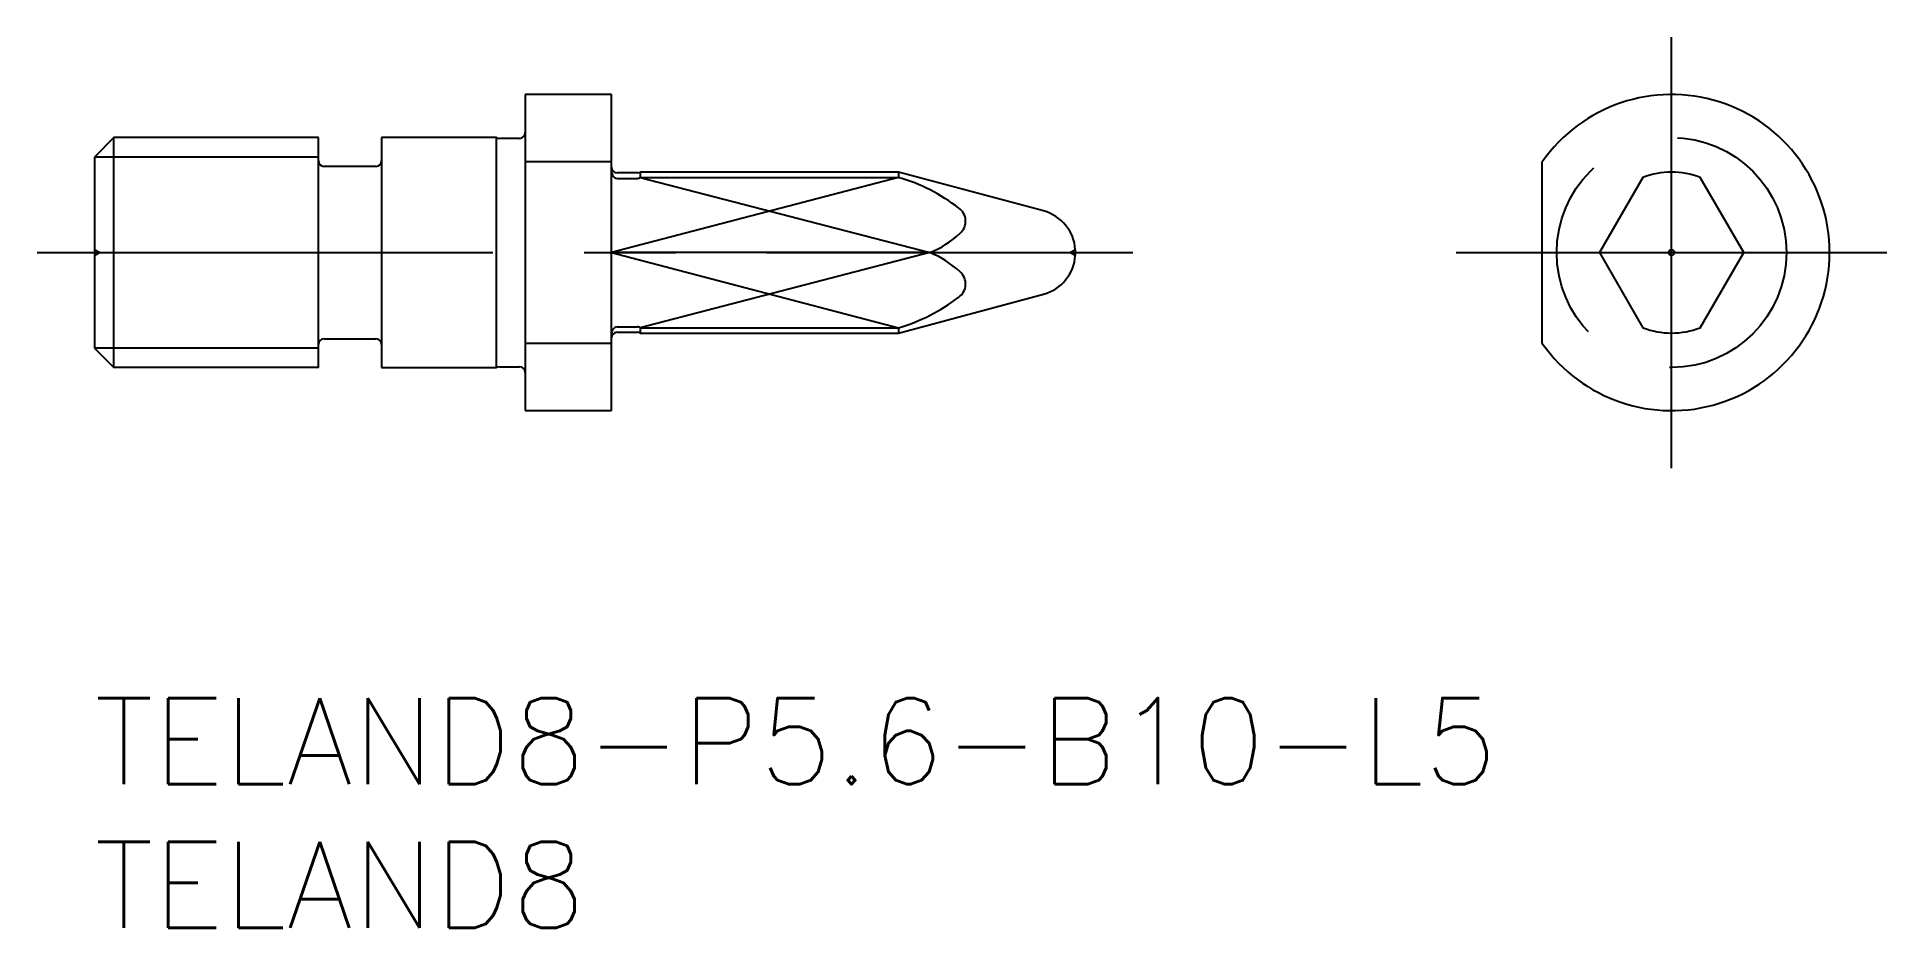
# Model space of a CAD drawing. Extents: x -2 to 62.4, y -8 to 23.
import ezdxf

# ---------------------------------------------------------------- set-up
doc = ezdxf.new("R2010")
doc.units = 0
doc.header["$LTSCALE"] = 0.5
doc.linetypes.add('CENTER', pattern=[50.8, 31.75, -6.35, 6.35, -6.35])
doc.linetypes.add('DASHED', pattern=[19.05, 12.7, -6.35])
for name, color, linetype in [('MSM_CENTER', 1, 'CENTER'), ('MSM_CONTINUOUS', 7, 'CONTINUOUS'), ('MSM_DASHED', 4, 'DASHED'), ('MSM_NARROW', 5, 'CONTINUOUS'), ('MSM_PART_NUMBER', 7, 'CONTINUOUS')]:
    doc.layers.add(name, color=color, linetype=linetype)
doc.styles.get("Standard").update_dxf_attribs({"font": 'txt.shx', "height": 0.5, "bigfont": 'bigfont.shx'})

# ---------------------------------------------------------------- blocks, each defined once
blk = doc.blocks.new('*U22')
at = {"layer": 'MSM_PART_NUMBER'}
blk.add_text('TELAND8-P5.6-B10-L5', height=3, dxfattribs=at).set_placement((0, -3))
blk = doc.blocks.new('*U23')
at = {"layer": 'MSM_PART_NUMBER'}
blk.add_text('TELAND8', height=3, dxfattribs=at).set_placement((0, -8))

msp = doc.modelspace()

# ---------------------------------------------------------------- linework, layer by layer
at = {"layer": 'MSM_CENTER'}
for p, q in [((54.91, 8), (54.91, 23)), ((-2, 15.5), (36.151, 15.5)), ((47.41, 15.5), (62.41, 15.5))]:
    msp.add_line(p, q, dxfattribs=at)
at = {"layer": 'MSM_CONTINUOUS'}
for p, q in [((18, 21), (15, 21)), ((15, 21), (15, 10)), ((18, 10), (18, 21)), ((0.676, 19.5), (0, 18.823)), ((7.8, 19.5), (0.676, 19.5)), ((0.676, 11.5), (0.676, 19.5)), ((7.8, 11.5), (7.8, 19.5)), ((14, 19.5), (10, 19.5)), ((10, 19.5), (10, 11.5)), ((14, 11.5), (14, 19.5)), ((14.8, 19.475), (14.097, 19.475)), ((0, 18.823), (0, 12.177)), ((9.8, 18.5), (8, 18.5)), ((18, 18.662), (15, 18.662)), ((18.903, 18.275), (18.2, 18.275)), ((18.2, 18.081), (18.903, 18.081)), ((28, 18.3), (19, 18.3)), ((19, 18.3), (19, 18.115)), ((19, 18.115), (28, 18.115)), ((33.042, 16.949), (28, 18.3)), ((28, 18.3), (28, 18.115)), ((50.41, 12.338), (50.41, 18.662)), ((53.91, 18.115), (52.4, 15.5)), ((57.42, 15.5), (55.91, 18.115)), ((29.082, 15.5), (18, 15.5)), ((34.151, 15.402), (34.151, 15.598)), ((52.4, 15.5), (53.91, 12.885)), ((55.91, 12.885), (57.42, 15.5)), ((28, 12.7), (33.042, 14.051)), ((18.2, 12.919), (18.903, 12.919)), ((19, 12.885), (28, 12.885)), ((19, 12.885), (19, 12.7)), ((28, 12.885), (28, 12.7)), ((8, 12.5), (9.8, 12.5)), ((18, 12.338), (15, 12.338)), ((18.2, 12.725), (18.903, 12.725)), ((19, 12.7), (28, 12.7)), ((0, 12.177), (0.676, 11.5)), ((7.8, 11.5), (0.676, 11.5)), ((10, 11.5), (14, 11.5)), ((14.097, 11.525), (14.8, 11.525)), ((15, 10), (18, 10))]:
    msp.add_line(p, q, dxfattribs=at)
msp.add_circle((54.91, 15.5), 0.0982, dxfattribs=at)
for centre, radius, start, end in [((54.91, 15.5), 5.5, 215.0968, 144.9032), ((14.097, 19.675), 0.2, 241.04498, 270), ((14.8, 19.675), 0.2, 270, 0), ((8, 18.7), 0.2, 180, 270), ((9.8, 18.7), 0.2, 270, 0), ((18.2, 18.475), 0.2, 180, 270), ((18.302, 18.344), 0.302, 179.59195, 210.08556), ((18.216, 18.274), 0.194, 204.94464, 265.13304), ((18.903, 18.475), 0.2, 270, 298.95502), ((18.901, 18.24), 0.159, 270.82781, 308.48543), ((26.168, 11.919), 6.461, 52.56522, 73.53111), ((54.91, 15.5), 2.8, 69.07517, 110.92483), ((29.772, 16.594), 0.559, 311.24619, 54.63139), ((32.654, 15.5), 1.5, 3.7555, 75), ((27.845, 18.613), 3.35, 291.68332, 313.26575), ((27.845, 12.387), 3.35, 46.73425, 68.31668), ((29.772, 14.406), 0.559, 305.36861, 48.75381), ((32.654, 15.5), 1.5, 285, 356.2445), ((26.168, 19.081), 6.461, 286.46889, 307.43478), ((18.216, 12.726), 0.194, 94.86696, 155.05536), ((18.901, 12.76), 0.159, 51.51457, 89.17219), ((54.91, 15.5), 2.8, 249.07517, 290.92483), ((8, 12.3), 0.2, 90, 180), ((9.8, 12.3), 0.2, 0, 90), ((18.302, 12.656), 0.302, 149.91444, 180.40805), ((18.2, 12.525), 0.2, 90, 180), ((18.903, 12.525), 0.2, 61.04498, 90), ((14.097, 11.325), 0.2, 90, 118.95502), ((14.8, 11.325), 0.2, 0, 90)]:
    msp.add_arc(centre, radius, start, end, dxfattribs=at)
at = {"layer": 'MSM_DASHED'}
for p, q in [((0.173, 15.5), (0, 15.6)), ((0, 15.4), (0.173, 15.5)), ((34.151, 15.598), (33.981, 15.5)), ((33.981, 15.5), (34.151, 15.402))]:
    msp.add_line(p, q, dxfattribs=at)
msp.add_circle((54.91, 15.5), 4, dxfattribs=at)
at = {"layer": 'MSM_NARROW'}
for p, q in [((7.8, 18.823), (0, 18.823)), ((28, 18.115), (18, 15.5)), ((19, 18.115), (29.082, 15.5)), ((18, 15.5), (28, 12.885)), ((29.082, 15.5), (19, 12.885)), ((7.8, 12.177), (0, 12.177))]:
    msp.add_line(p, q, dxfattribs=at)

# ---------------------------------------------------------------- block references
at = {"layer": 'MSM_CONTINUOUS'}
for name in ['*U22', '*U23']:
    msp.add_blockref(name, (0, 0), dxfattribs=at)

doc.saveas('drawing.dxf')
